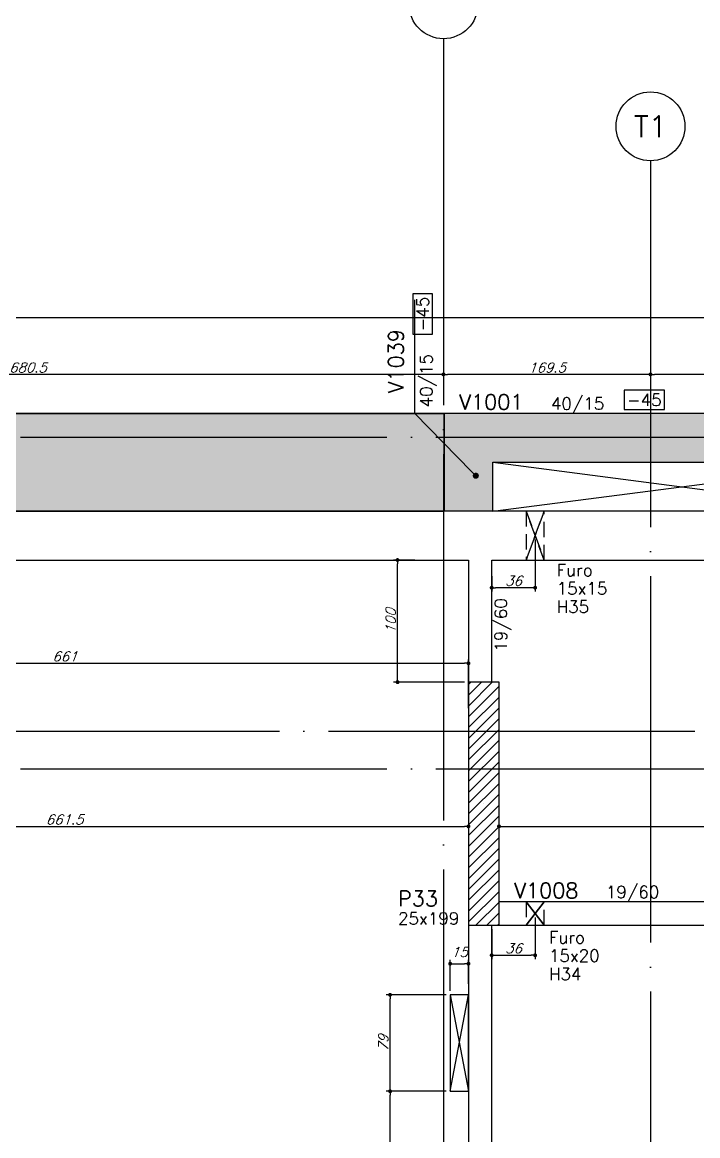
# Model space of a CAD drawing. Extents: x -4723 to 4922, y -2048 to 2452.
# Drawn here: x -1604 to -1051, y 1043 to 1955 of the extents above; entities that cross this region are included whole.
import ezdxf
from ezdxf import colors
from ezdxf.entities.mleader import LeaderData, LeaderLine
from ezdxf.enums import TextEntityAlignment as Align
from ezdxf.math import Vec2, Vec3

# ---------------------------------------------------------------- set-up
doc = ezdxf.new("R2010")
doc.units = 0
doc.header["$LTSCALE"] = 50
doc.header["$MEASUREMENT"] = 0
doc.linetypes.add('EIXO', pattern=[6.8, 6, -0.4, 0, -0.4])
doc.linetypes.add('HIDDEN', pattern=[0.375, 0.25, -0.125])
doc.layers.get('0').update_dxf_attribs({"linetype": 'CONTINUOUS'})
doc.layers.get('DEFPOINTS').update_dxf_attribs({"linetype": 'CONTINUOUS'})
for name, color, linetype in [('242', 3, 'CONTINUOUS'), ('F-AUX-RED', 1, 'CONTINUOUS'), ('F-COTAS', 106, 'CONTINUOUS'), ('F-COTAS-FUROS', 50, 'CONTINUOUS'), ('F-EIXO', 12, 'EIXO'), ('F-FURO-PAREDE', 2, 'HIDDEN'), ('F-FURO-PAREDE-TEXTOS', 2, 'CONTINUOUS'), ('F-LAJES', 3, 'CONTINUOUS'), ('F-LAJES-R', 254, 'CONTINUOUS'), ('F-PILARES-DIM', 172, 'CONTINUOUS'), ('F-PILARES-HACH', 174, 'CONTINUOUS'), ('F-PILARES-NOME', 170, 'CONTINUOUS'), ('F-PILARES-S', 170, 'CONTINUOUS'), ('F-TEXTO', 6, 'CONTINUOUS'), ('F-VIGAS', 3, 'CONTINUOUS'), ('F-VIGAS-DIM', 2, 'CONTINUOUS'), ('F-VIGAS-NOME', 4, 'CONTINUOUS'), ('F-VÃO', 1, 'CONTINUOUS')]:
    doc.layers.add(name, color=color, linetype=linetype)
doc.layers.add('F-DESNIVEL-5', color=7, linetype='CONTINUOUS', true_color=0xadd6ff)
doc.styles.add('CP-TEXT-INCL', font='simplex.shx', dxfattribs={"oblique": 20})
doc.styles.add('MCP', font='simplex.shx')
doc.styles.add('ROMANS', font='simplex.shx')
doc.styles.get("Standard").update_dxf_attribs({"font": 'simplex.shx'})
doc.dimstyles.new('CP-COTAS-50', dxfattribs={"dimscale": 0.64, "dimtxt": 12.5, "dimasz": 5, "dimexe": 5, "dimexo": 5, "dimgap": 2.5, "dimtad": 1, "dimdec": 1, "dimdsep": 46, "dimtxsty": 'CP-TEXT-INCL', "dimblk1": 'DOT', "dimblk2": 'DOT', "dimsah": 1, "dimcen": 9, "dimclrd": 256, "dimclre": 256, "dimclrt": 256, "dimadec": 0, "dimazin": 0, "dimtfac": 1, "dimtdec": 1, "dimtmove": 2, "dimatfit": 3, "dimldrblk": 'DOT', "dimfxl": 0, "dimtolj": 1, "dimarcsym": 0})

# ---------------------------------------------------------------- blocks, each defined once
blk = doc.blocks.new('*U8')
at = {"layer": 'F-VIGAS-DIM', "color": 1}
blk.add_lwpolyline([(0, 0), (33, 0), (33, 16), (0, 16)], close=True, dxfattribs=at)
at = {"layer": 'F-VIGAS-DIM', "style": 'MCP'}
blk.add_attdef('DIM', text='', height=10, dxfattribs=at).set_placement((16.5, 8), align=Align.MIDDLE_CENTER)
blk = doc.blocks.new('*U54')
at = {"layer": 'F-EIXO'}
blk.add_line((0, 0), (7197, 0), dxfattribs=at)
at = {"layer": 'F-TEXTO', "style": 'ROMANS'}
blk.add_attdef('EIXO', text='', height=17.5, dxfattribs=at).set_placement((-28.2072, 0), align=Align.MIDDLE_CENTER)
blk = doc.blocks.new('*U55')
at = {"layer": 'F-EIXO'}
blk.add_line((0, 0), (7285, 0), dxfattribs=at)
at = {"layer": 'F-TEXTO', "style": 'ROMANS'}
blk.add_attdef('EIXO', text='', height=17.5, dxfattribs=at).set_placement((-28.2072, 0), align=Align.MIDDLE_CENTER)
blk = doc.blocks.new('*U43')
at = {"layer": 'F-EIXO'}
blk.add_line((0, 0), (7197, 0), dxfattribs=at)
at = {"layer": 'F-TEXTO', "style": 'ROMANS'}
blk.add_attdef('EIXO', text='', height=17.5, dxfattribs=at).set_placement((-28.2072, 0), align=Align.MIDDLE_CENTER)
blk = doc.blocks.new('*U37')
at = {"layer": 'F-EIXO'}
blk.add_line((0, 0), (0, -2655), dxfattribs=at)
at = {"layer": 'F-EIXO', "color": 2, "linetype": 'Continuous'}
blk.add_circle((0, 28.21), 28.21, dxfattribs=at)
at = {"layer": 'F-TEXTO', "style": 'ROMANS'}
blk.add_attdef('EIXO', text='', height=17.5, rotation=360, dxfattribs=at).set_placement((0, 28.21), align=Align.MIDDLE_CENTER)
blk = doc.blocks.new('*U46')
at = {"layer": 'F-EIXO'}
blk.add_line((0, 0), (0, -2755), dxfattribs=at)
at = {"layer": 'F-EIXO', "color": 2, "linetype": 'Continuous'}
blk.add_circle((0, 28.2072), 28.2072, dxfattribs=at)
at = {"layer": 'F-TEXTO', "style": 'ROMANS'}
blk.add_attdef('EIXO', text='', height=17.5, rotation=360, dxfattribs=at).set_placement((0, 28.2072), align=Align.MIDDLE_CENTER)
blk = doc.blocks.new('_DOT')
at = {"color": 0, "linetype": 'ByBlock'}
blk.add_line((-0.5, 0), (-1, 0), dxfattribs=at)
at = {"color": 0, "linetype": 'ByBlock', "const_width": 0.5}
blk.add_lwpolyline([(-0.25, 0, 1), (0.25, 0, 1)], format="xyb", close=True, dxfattribs=at)
blk = doc.blocks.new('*D83')
at = {"layer": 'DEFPOINTS', "color": 0, "linetype": 'Continuous', "transparency": 16777216}
for p in [(-3379.97, 1712.77), (-3379.97, 1634.5), (3259.5, 1554.5)]:
    blk.add_point(p, dxfattribs=at)
at = {"layer": 'F-COTAS', "linetype": 'Continuous', "lineweight": -2, "transparency": 16777216}
for p, q in [((-3379.97, 1637.7), (-3379.97, 1715.97)), ((3259.5, 1557.7), (3259.5, 1715.97)), ((3256.3, 1712.77), (-3376.77, 1712.77))]:
    blk.add_line(p, q, dxfattribs=at)
at = {"layer": 'F-COTAS', "linetype": 'Continuous', "lineweight": -2, "transparency": 16777216, "xscale": 3.2, "yscale": 3.2, "zscale": 3.2, "rotation": 180}
blk.add_blockref('_DOT', (-3379.97, 1712.77), dxfattribs=at)
at = {"layer": 'F-COTAS', "linetype": 'Continuous', "lineweight": -2, "transparency": 16777216, "xscale": 3.2, "yscale": 3.2, "zscale": 3.2}
blk.add_blockref('_DOT', (3259.5, 1712.77), dxfattribs=at)
at = {"layer": 'F-COTAS', "linetype": 'Continuous', "transparency": 16777216, "insert": (-60.23, 1718.37), "char_height": 8, "attachment_point": 5, "style": 'CP-TEXT-INCL'}
blk.add_mtext('\\A1;6639.5', dxfattribs=at)
blk = doc.blocks.new('*D100')
at = {"layer": 'DEFPOINTS', "color": 0, "linetype": 'Continuous', "transparency": 16777216}
for p in [(-1090, 1670.49), (-709.5, 1670.49), (-1090, 1666.49)]:
    blk.add_point(p, dxfattribs=at)
at = {"layer": 'F-COTAS', "linetype": 'Continuous', "lineweight": -2, "transparency": 16777216}
for p, q in [((-1090, 1667.29), (-1090, 1663.29)), ((-712.7, 1666.49), (-1086.8, 1666.49)), ((-709.5, 1667.29), (-709.5, 1663.29))]:
    blk.add_line(p, q, dxfattribs=at)
at = {"layer": 'F-COTAS', "linetype": 'Continuous', "lineweight": -2, "transparency": 16777216, "xscale": 3.2, "yscale": 3.2, "zscale": 3.2, "rotation": 180}
blk.add_blockref('_DOT', (-1090, 1666.49), dxfattribs=at)
at = {"layer": 'F-COTAS', "linetype": 'Continuous', "lineweight": -2, "transparency": 16777216, "xscale": 3.2, "yscale": 3.2, "zscale": 3.2}
blk.add_blockref('_DOT', (-709.5, 1666.49), dxfattribs=at)
at = {"layer": 'F-COTAS', "linetype": 'Continuous', "transparency": 16777216, "insert": (-874, 1674), "char_height": 8, "attachment_point": 5, "style": 'CP-TEXT-INCL'}
blk.add_mtext('\\A1;380.5', dxfattribs=at)
blk = doc.blocks.new('*D101')
at = {"layer": 'DEFPOINTS', "color": 0, "linetype": 'Continuous', "transparency": 16777216}
for p in [(-1259.5, 1670.49), (-1090, 1670.49), (-1259.5, 1666.49)]:
    blk.add_point(p, dxfattribs=at)
at = {"layer": 'F-COTAS', "linetype": 'Continuous', "lineweight": -2, "transparency": 16777216}
for p, q in [((-1259.5, 1667.29), (-1259.5, 1663.29)), ((-1093.2, 1666.49), (-1256.3, 1666.49)), ((-1090, 1667.29), (-1090, 1663.29))]:
    blk.add_line(p, q, dxfattribs=at)
at = {"layer": 'F-COTAS', "linetype": 'Continuous', "lineweight": -2, "transparency": 16777216, "xscale": 3.2, "yscale": 3.2, "zscale": 3.2, "rotation": 180}
blk.add_blockref('_DOT', (-1259.5, 1666.49), dxfattribs=at)
at = {"layer": 'F-COTAS', "linetype": 'Continuous', "lineweight": -2, "transparency": 16777216, "xscale": 3.2, "yscale": 3.2, "zscale": 3.2}
blk.add_blockref('_DOT', (-1090, 1666.49), dxfattribs=at)
at = {"layer": 'F-COTAS', "linetype": 'Continuous', "transparency": 16777216, "insert": (-1174.75, 1672.09), "char_height": 8, "attachment_point": 5, "style": 'CP-TEXT-INCL'}
blk.add_mtext('\\A1;169.5', dxfattribs=at)
blk = doc.blocks.new('*D102')
at = {"layer": 'DEFPOINTS', "color": 0, "linetype": 'Continuous', "transparency": 16777216}
for p in [(-1940, 1670.49), (-1259.5, 1670.49), (-1940, 1666.49)]:
    blk.add_point(p, dxfattribs=at)
at = {"layer": 'F-COTAS', "linetype": 'Continuous', "lineweight": -2, "transparency": 16777216}
for p, q in [((-1940, 1667.29), (-1940, 1663.29)), ((-1262.7, 1666.49), (-1936.8, 1666.49)), ((-1259.5, 1667.29), (-1259.5, 1663.29))]:
    blk.add_line(p, q, dxfattribs=at)
at = {"layer": 'F-COTAS', "linetype": 'Continuous', "lineweight": -2, "transparency": 16777216, "xscale": 3.2, "yscale": 3.2, "zscale": 3.2, "rotation": 180}
blk.add_blockref('_DOT', (-1940, 1666.49), dxfattribs=at)
at = {"layer": 'F-COTAS', "linetype": 'Continuous', "lineweight": -2, "transparency": 16777216, "xscale": 3.2, "yscale": 3.2, "zscale": 3.2}
blk.add_blockref('_DOT', (-1259.5, 1666.49), dxfattribs=at)
at = {"layer": 'F-COTAS', "linetype": 'Continuous', "transparency": 16777216, "insert": (-1599.75, 1672.09), "char_height": 8, "attachment_point": 5, "style": 'CP-TEXT-INCL'}
blk.add_mtext('\\A1;680.5', dxfattribs=at)
blk = doc.blocks.new('*D222')
at = {"layer": 'DEFPOINTS', "color": 0, "linetype": 'Continuous', "transparency": 16777216}
for p in [(-1900.5, 1296.4), (-1239, 1296.4), (-1239, 1296.4)]:
    blk.add_point(p, dxfattribs=at)
at = {"layer": 'F-COTAS', "linetype": 'Continuous', "lineweight": -2, "transparency": 16777216}
blk.add_line((-1897.3, 1296.4), (-1242.2, 1296.4), dxfattribs=at)
at = {"layer": 'F-COTAS', "linetype": 'Continuous', "lineweight": -2, "transparency": 16777216, "xscale": 3.2, "yscale": 3.2, "zscale": 3.2, "rotation": 180}
blk.add_blockref('_DOT', (-1900.5, 1296.4), dxfattribs=at)
at = {"layer": 'F-COTAS', "linetype": 'Continuous', "lineweight": -2, "transparency": 16777216, "xscale": 3.2, "yscale": 3.2, "zscale": 3.2}
blk.add_blockref('_DOT', (-1239, 1296.4), dxfattribs=at)
at = {"layer": 'F-COTAS', "linetype": 'Continuous', "transparency": 16777216, "insert": (-1569.75, 1302), "char_height": 8, "attachment_point": 5, "style": 'CP-TEXT-INCL'}
blk.add_mtext('\\A1;661.5', dxfattribs=at)
blk = doc.blocks.new('*D223')
at = {"layer": 'DEFPOINTS', "color": 0, "linetype": 'Continuous', "transparency": 16777216}
for p in [(-1214, 1296.4), (-562, 1296.4), (-562, 1296.4)]:
    blk.add_point(p, dxfattribs=at)
at = {"layer": 'F-COTAS', "linetype": 'Continuous', "lineweight": -2, "transparency": 16777216}
blk.add_line((-1210.8, 1296.4), (-565.2, 1296.4), dxfattribs=at)
at = {"layer": 'F-COTAS', "linetype": 'Continuous', "lineweight": -2, "transparency": 16777216, "xscale": 3.2, "yscale": 3.2, "zscale": 3.2, "rotation": 180}
blk.add_blockref('_DOT', (-1214, 1296.4), dxfattribs=at)
at = {"layer": 'F-COTAS', "linetype": 'Continuous', "lineweight": -2, "transparency": 16777216, "xscale": 3.2, "yscale": 3.2, "zscale": 3.2}
blk.add_blockref('_DOT', (-562, 1296.4), dxfattribs=at)
at = {"layer": 'F-COTAS', "linetype": 'Continuous', "transparency": 16777216, "insert": (-888, 1302), "char_height": 8, "attachment_point": 5, "style": 'CP-TEXT-INCL'}
blk.add_mtext('\\A1;652', dxfattribs=at)
blk = doc.blocks.new('*D279')
at = {"layer": 'DEFPOINTS', "color": 0, "linetype": 'Continuous', "transparency": 16777216}
for p in [(-1239, 1429.97), (-1900, 1406.39), (-1239, 1389.93)]:
    blk.add_point(p, dxfattribs=at)
at = {"layer": 'F-COTAS', "linetype": 'Continuous', "lineweight": -2, "transparency": 16777216}
for p, q in [((-1900, 1409.59), (-1900, 1433.17)), ((-1239, 1393.13), (-1239, 1433.17)), ((-1896.8, 1429.97), (-1242.2, 1429.97))]:
    blk.add_line(p, q, dxfattribs=at)
at = {"layer": 'F-COTAS', "linetype": 'Continuous', "lineweight": -2, "transparency": 16777216, "xscale": 3.2, "yscale": 3.2, "zscale": 3.2, "rotation": 180}
blk.add_blockref('_DOT', (-1900, 1429.97), dxfattribs=at)
at = {"layer": 'F-COTAS', "linetype": 'Continuous', "lineweight": -2, "transparency": 16777216, "xscale": 3.2, "yscale": 3.2, "zscale": 3.2}
blk.add_blockref('_DOT', (-1239, 1429.97), dxfattribs=at)
at = {"layer": 'F-COTAS', "linetype": 'Continuous', "transparency": 16777216, "insert": (-1569.5, 1435.57), "char_height": 8, "attachment_point": 5, "style": 'CP-TEXT-INCL'}
blk.add_mtext('\\A1;661', dxfattribs=at)
blk = doc.blocks.new('*D280')
at = {"layer": 'DEFPOINTS', "color": 0, "linetype": 'Continuous', "transparency": 16777216}
for p in [(-1297.09, 1514.5), (-1279.84, 1514.5), (-1239, 1414.5)]:
    blk.add_point(p, dxfattribs=at)
at = {"layer": 'F-COTAS', "linetype": 'Continuous', "lineweight": -2, "transparency": 16777216}
for p, q in [((-1283.04, 1514.5), (-1300.29, 1514.5)), ((-1297.09, 1417.7), (-1297.09, 1511.3)), ((-1242.2, 1414.5), (-1300.29, 1414.5))]:
    blk.add_line(p, q, dxfattribs=at)
at = {"layer": 'F-COTAS', "linetype": 'Continuous', "lineweight": -2, "transparency": 16777216, "xscale": 3.2, "yscale": 3.2, "zscale": 3.2}
for p, rotation in [((-1297.09, 1514.5), 90), ((-1297.09, 1414.5), 270)]:
    blk.add_blockref('_DOT', p, dxfattribs=dict(at, rotation=rotation))
at = {"layer": 'F-COTAS', "linetype": 'Continuous', "transparency": 16777216, "insert": (-1302.69, 1464.5), "char_height": 8, "attachment_point": 5, "rotation": 90, "style": 'CP-TEXT-INCL'}
blk.add_mtext('\\A1;100', dxfattribs=at)
blk = doc.blocks.new('*U405')
at = {"layer": 'F-VÃO'}
for p, q in [((0, 0), (15, 79)), ((0, 79), (15, 0))]:
    blk.add_line(p, q, dxfattribs=at)
at = {"layer": 'F-VÃO', "color": 3}
blk.add_lwpolyline([(0, 0), (15, 0), (15, 79), (0, 79)], close=True, dxfattribs=at)
blk = doc.blocks.new('*D408')
at = {"layer": 'DEFPOINTS', "color": 0, "linetype": 'Continuous', "transparency": 16777216}
for p in [(-1303.17, 1079.5), (-1254, 1079.5), (-1273.18, 904.5)]:
    blk.add_point(p, dxfattribs=at)
at = {"layer": 'F-COTAS-FUROS', "linetype": 'Continuous', "lineweight": -2, "transparency": 16777216}
for p, q in [((-1257.2, 1079.5), (-1306.37, 1079.5)), ((-1303.17, 907.7), (-1303.17, 1076.3)), ((-1276.38, 904.5), (-1306.37, 904.5))]:
    blk.add_line(p, q, dxfattribs=at)
at = {"layer": 'F-COTAS-FUROS', "linetype": 'Continuous', "lineweight": -2, "transparency": 16777216, "xscale": 3.2, "yscale": 3.2, "zscale": 3.2}
for p, rotation in [((-1303.17, 1079.5), 90), ((-1303.17, 904.5), 270)]:
    blk.add_blockref('_DOT', p, dxfattribs=dict(at, rotation=rotation))
at = {"layer": 'F-COTAS-FUROS', "linetype": 'Continuous', "transparency": 16777216, "insert": (-1308.77, 992), "char_height": 8, "attachment_point": 5, "rotation": 90, "style": 'CP-TEXT-INCL'}
blk.add_mtext('\\A1;175', dxfattribs=at)
blk = doc.blocks.new('*D409')
at = {"layer": 'DEFPOINTS', "color": 0, "linetype": 'Continuous', "transparency": 16777216}
for p in [(-1303.17, 1158.5), (-1254, 1158.5), (-1254, 1079.5)]:
    blk.add_point(p, dxfattribs=at)
at = {"layer": 'F-COTAS-FUROS', "linetype": 'Continuous', "lineweight": -2, "transparency": 16777216}
for p, q in [((-1257.2, 1158.5), (-1306.37, 1158.5)), ((-1303.17, 1082.7), (-1303.17, 1155.3)), ((-1257.2, 1079.5), (-1306.37, 1079.5))]:
    blk.add_line(p, q, dxfattribs=at)
at = {"layer": 'F-COTAS-FUROS', "linetype": 'Continuous', "lineweight": -2, "transparency": 16777216, "xscale": 3.2, "yscale": 3.2, "zscale": 3.2}
for p, rotation in [((-1303.17, 1158.5), 90), ((-1303.17, 1079.5), 270)]:
    blk.add_blockref('_DOT', p, dxfattribs=dict(at, rotation=rotation))
at = {"layer": 'F-COTAS-FUROS', "linetype": 'Continuous', "transparency": 16777216, "insert": (-1308.77, 1119), "char_height": 8, "attachment_point": 5, "rotation": 90, "style": 'CP-TEXT-INCL'}
blk.add_mtext('\\A1;79', dxfattribs=at)
blk = doc.blocks.new('*D410')
at = {"layer": 'DEFPOINTS', "color": 0, "linetype": 'Continuous', "transparency": 16777216}
for p in [(-1239, 1183.94), (-1254, 1158.5), (-1239, 1164.32)]:
    blk.add_point(p, dxfattribs=at)
at = {"layer": 'F-COTAS-FUROS', "linetype": 'Continuous', "lineweight": -2, "transparency": 16777216}
for p, q in [((-1254, 1161.7), (-1254, 1187.14)), ((-1239, 1167.52), (-1239, 1187.14)), ((-1250.8, 1183.94), (-1242.2, 1183.94))]:
    blk.add_line(p, q, dxfattribs=at)
at = {"layer": 'F-COTAS-FUROS', "linetype": 'Continuous', "lineweight": -2, "transparency": 16777216, "xscale": 3.2, "yscale": 3.2, "zscale": 3.2, "rotation": 180}
blk.add_blockref('_DOT', (-1254, 1183.94), dxfattribs=at)
at = {"layer": 'F-COTAS-FUROS', "linetype": 'Continuous', "lineweight": -2, "transparency": 16777216, "xscale": 3.2, "yscale": 3.2, "zscale": 3.2}
blk.add_blockref('_DOT', (-1239, 1183.94), dxfattribs=at)
at = {"layer": 'F-COTAS-FUROS', "linetype": 'Continuous', "transparency": 16777216, "insert": (-1246.5, 1193.54), "char_height": 8, "attachment_point": 5, "style": 'CP-TEXT-INCL'}
blk.add_mtext('\\A1;15', dxfattribs=at)
blk = doc.blocks.new('*D495')
at = {"layer": 'DEFPOINTS', "color": 0, "linetype": 'Continuous', "transparency": 16777216}
for p in [(-1184.4, 1225), (-1220, 1215.5), (-1184.4, 1190.88)]:
    blk.add_point(p, dxfattribs=at)
at = {"layer": 'F-COTAS-FUROS', "linetype": 'Continuous', "lineweight": -2, "transparency": 16777216}
for p, q in [((-1184.4, 1221.8), (-1184.4, 1187.68)), ((-1220, 1212.3), (-1220, 1187.68)), ((-1216.8, 1190.88), (-1187.6, 1190.88))]:
    blk.add_line(p, q, dxfattribs=at)
at = {"layer": 'F-COTAS-FUROS', "linetype": 'Continuous', "lineweight": -2, "transparency": 16777216, "xscale": 3.2, "yscale": 3.2, "zscale": 3.2, "rotation": 180}
blk.add_blockref('_DOT', (-1220, 1190.88), dxfattribs=at)
at = {"layer": 'F-COTAS-FUROS', "linetype": 'Continuous', "lineweight": -2, "transparency": 16777216, "xscale": 3.2, "yscale": 3.2, "zscale": 3.2}
blk.add_blockref('_DOT', (-1184.4, 1190.88), dxfattribs=at)
at = {"layer": 'F-COTAS-FUROS', "linetype": 'Continuous', "transparency": 16777216, "insert": (-1202.2, 1196.48), "char_height": 8, "attachment_point": 5, "style": 'CP-TEXT-INCL'}
blk.add_mtext('\\A1;36', dxfattribs=at)
blk = doc.blocks.new('*D496')
at = {"layer": 'DEFPOINTS', "color": 0, "linetype": 'Continuous', "transparency": 16777216}
for p in [(-1184.4, 1534.5), (-1220, 1504.54), (-1220, 1491.82)]:
    blk.add_point(p, dxfattribs=at)
at = {"layer": 'F-COTAS-FUROS', "linetype": 'Continuous', "lineweight": -2, "transparency": 16777216}
for p, q in [((-1184.4, 1531.3), (-1184.4, 1488.62)), ((-1220, 1501.34), (-1220, 1488.62)), ((-1187.6, 1491.82), (-1216.8, 1491.82))]:
    blk.add_line(p, q, dxfattribs=at)
at = {"layer": 'F-COTAS-FUROS', "linetype": 'Continuous', "lineweight": -2, "transparency": 16777216, "xscale": 3.2, "yscale": 3.2, "zscale": 3.2, "rotation": 180}
blk.add_blockref('_DOT', (-1220, 1491.82), dxfattribs=at)
at = {"layer": 'F-COTAS-FUROS', "linetype": 'Continuous', "lineweight": -2, "transparency": 16777216, "xscale": 3.2, "yscale": 3.2, "zscale": 3.2}
blk.add_blockref('_DOT', (-1184.4, 1491.82), dxfattribs=at)
at = {"layer": 'F-COTAS-FUROS', "linetype": 'Continuous', "transparency": 16777216, "insert": (-1202.2, 1497.42), "char_height": 8, "attachment_point": 5, "style": 'CP-TEXT-INCL'}
blk.add_mtext('\\A1;36', dxfattribs=at)

msp = doc.modelspace()

# ---------------------------------------------------------------- hatches: boundary and pattern name
at = {"layer": 'F-PILARES-HACH', "linetype": 'Continuous'}
h = msp.add_hatch(dxfattribs=at)
h.set_pattern_fill('ANSI31', color=256, scale=50, style=0)
h.paths.add_polyline_path([(-1239, 1215.5), (-1214, 1215.5), (-1214, 1414.5), (-1239, 1414.5)], flags=16)

# ---------------------------------------------------------------- linework, layer by layer
at = {"layer": '242', "linetype": 'Continuous'}
msp.add_line((-1226.5, 1315), (-1226.5, 1315), dxfattribs=at)
at = {"layer": 'F-DESNIVEL-5', "linetype": 'Continuous'}
for points in [[(-1259, 1634.5), (-3380, 1634.5), (-3340, 1554.5)], [(-1259, 1634.5), (-3340, 1554.5), (-1259, 1634.5)], [(-1259, 1634.5), (-3340, 1554.5), (-2620, 1554.5)], [(-1259, 1634.5), (-2620, 1554.5), (-1259, 1634.5)], [(-1259, 1634.5), (-2620, 1554.5), (-1937, 1554.5)], [(-1259, 1634.5), (-1937, 1554.5), (-1259, 1634.5)], [(-1259, 1634.5), (-1937, 1554.5), (-1259, 1554.5)], [(-1219, 1594.5), (-889.5, 1634.5), (-1259, 1634.5)], [(-1219, 1594.5), (-1259, 1634.5), (-1219, 1594.5)], [(-1219, 1554.5), (-1219, 1594.5), (-1259, 1634.5)], [(-1219, 1554.5), (-1259, 1634.5), (-1259, 1554.5)], [(-1259, 1634.5), (-1259, 1554.5), (-1259, 1634.5)], [(-1219, 1594.5), (-889.5, 1594.5), (-889.5, 1634.5)], [(-1219, 1554.5), (-1259, 1554.5), (-1219, 1554.5)]]:
    msp.add_solid(points, dxfattribs=at)
at = {"layer": 'F-FURO-PAREDE'}
for points in [[(-1184.4, 1534.5), (-1191.9, 1514.5), (-1176.9, 1514.5), (-1184.4, 1534.5), (-1176.9, 1514.5), (-1176.9, 1554.5), (-1184.4, 1534.5), (-1176.9, 1554.5), (-1191.9, 1554.5), (-1184.4, 1534.5), (-1191.9, 1554.5), (-1191.9, 1514.5), (-1184.4, 1534.5)], [(-1184.4, 1225), (-1191.9, 1215.5), (-1176.9, 1215.5), (-1184.4, 1225), (-1176.9, 1215.5), (-1176.9, 1234.5), (-1184.4, 1225), (-1176.9, 1234.5), (-1191.9, 1234.5), (-1184.4, 1225), (-1191.9, 1234.5), (-1191.9, 1215.5), (-1184.4, 1225)]]:
    msp.add_lwpolyline(points, dxfattribs=at)
at = {"layer": 'F-LAJES', "linetype": 'Continuous'}
msp.add_line((-3380, 1634.5), (-1259, 1634.5), dxfattribs=at)
at = {"layer": 'F-LAJES-R', "linetype": 'Continuous'}
msp.add_lwpolyline([(-3340, 1554.5), (-2620, 1554.5), (-1937, 1554.5), (-1259, 1554.5), (-1259, 1634.5), (-3380, 1634.5), (-3380, 1554.5), (-3340, 1554.5)], dxfattribs=at)
at = {"layer": 'F-PILARES-S', "linetype": 'Continuous'}
msp.add_lwpolyline([(-1239, 1215.5), (-1214, 1215.5), (-1214, 1414.5), (-1239, 1414.5), (-1239, 1215.5)], dxfattribs=at)
at = {"layer": 'F-VIGAS'}
for points in [[(-889.5, 1634.5), (-1259, 1634.5)], [(-1259, 1634.5), (-1259, 1554.5)], [(-1219, 1594.5), (-909.5, 1594.5)], [(-1219, 1554.5), (-1219, 1594.5)], [(-1219, 1554.5), (-1937, 1554.5)], [(-1229.5, 1554.5), (-1239, 1554.5)], [(615, 1554.5), (-1229.5, 1554.5)], [(-1900, 1514.5), (-1239, 1514.5)], [(-1239, 1514.5), (-1239, 1414.5)], [(-1220, 1414.5), (-1220, 1514.5)], [(-1220, 1514.5), (-889.5, 1514.5)], [(-562, 1234.5), (-1214, 1234.5)], [(-1239, 1215.5), (-1239, 904.5)], [(-1220, 904.5), (-1220, 1215.5)], [(-1214, 1215.5), (-562, 1215.5)]]:
    msp.add_lwpolyline(points, dxfattribs=at)
at = {"layer": 'F-VÃO'}
for p, q in [((-1219, 1554.5), (-909.5, 1594.5)), ((-1219, 1594.5), (-909.5, 1554.5))]:
    msp.add_line(p, q, dxfattribs=at)

# ---------------------------------------------------------------- block references
at = {"layer": 'F-EIXO', "linetype": 'Continuous'}
for name, p in [('*U46', (-1259.5, 1941.3568)), ('*U43', (-3646.3202, 1615)), ('*U55', (-3734.2742, 1374.5)), ('*U54', (-3646.3202, 1343.5))]:
    msp.add_blockref(name, p, dxfattribs=at)
msp.add_blockref('*U37', (-1090, 1841.3568), dxfattribs=at).add_auto_attribs({'EIXO': 'T1'})
at = {"layer": 'F-VIGAS-DIM', "linetype": 'Continuous', "rotation": 90}
msp.add_blockref('*U8', (-1268.5, 1699.5), dxfattribs=at).add_auto_attribs({'DIM': '-45'})
at = {"layer": 'F-VIGAS-DIM', "linetype": 'Continuous'}
msp.add_blockref('*U8', (-1111.5, 1637.625), dxfattribs=at).add_auto_attribs({'DIM': '-45'})
at = {"layer": 'F-VÃO', "linetype": 'Continuous'}
msp.add_blockref('*U405', (-1254, 1079.5), dxfattribs=at)

# ---------------------------------------------------------------- texts
at = {"layer": 'F-FURO-PAREDE-TEXTOS', "linetype": 'Continuous', "style": 'MCP'}
for s, p in [('Furo', (-1166.80665, 1501.23713)), ('15x15', (-1166.80665, 1486.23713)), ('H35', (-1166.80665, 1471.23713)), ('Furo', (-1173.13643, 1200.5)), ('15x20', (-1173.13643, 1185.5)), ('H34', (-1173.13643, 1170.5))]:
    msp.add_text(s, height=10, dxfattribs=at).set_placement(p)
at = {"layer": 'F-PILARES-DIM', "linetype": 'Continuous', "style": 'MCP'}
msp.add_text('25x199', height=10, dxfattribs=at).set_placement((-1296.65349, 1216.02279))
at = {"layer": 'F-PILARES-NOME', "linetype": 'Continuous', "style": 'MCP'}
msp.add_text('P33', height=12.5, dxfattribs=at).set_placement((-1296.65349, 1231.02279))
at = {"layer": 'F-VIGAS-DIM', "linetype": 'Continuous', "style": 'MCP'}
for s, p in [('40/15', (-1268.5, 1639.5)), ('19/60', (-1207.5, 1439.5))]:
    msp.add_text(s, height=10, rotation=90, dxfattribs=at).set_placement(p)
for s, p in [('40/15', (-1171.5, 1637.625)), ('19/60', (-1126.5, 1237.625))]:
    msp.add_text(s, height=10, dxfattribs=at).set_placement(p)
at = {"layer": 'F-VIGAS-NOME', "linetype": 'Continuous', "style": 'MCP'}
msp.add_text('V1039', height=12.5, rotation=90, dxfattribs=at).set_placement((-1292.125, 1651))
for s, p in [('V1001', (-1246.5, 1637.625)), ('V1008', (-1201.5, 1237.625))]:
    msp.add_text(s, height=12.5, dxfattribs=at).set_placement(p)

# ---------------------------------------------------------------- dimensions: what is measured, and where the dimension line sits
at = {"layer": 'F-COTAS', "linetype": 'Continuous'}
for base, p1, p2, picture, middle in [((-3379.97, 1712.76675), (3259.5, 1554.5), (-3379.97, 1634.5), '*D83', (-60.235, 1718.36675)), ((-1940, 1666.48576), (-1259.5, 1670.48576), (-1940, 1670.48576), '*D102', (-1599.75, 1672.08576)), ((-1259.5, 1666.48576), (-1090, 1670.48576), (-1259.5, 1670.48576), '*D101', (-1174.75, 1672.08576))]:
    dim = msp.add_linear_dim(base=base, p1=p1, p2=p2, dimstyle='CP-COTAS-50', dxfattribs=at)
    dim.commit()
    dim.dimension.update_dxf_attribs({"geometry": picture, "text_midpoint": middle})
dim = msp.add_linear_dim(base=(-1090, 1666.48576), p1=(-709.5, 1670.48576), p2=(-1090, 1670.48576), dimstyle='CP-COTAS-50', dxfattribs=at)
dim.commit()
dim.dimension.update_dxf_attribs({"geometry": '*D100', "text_midpoint": (-874, 1674), "dimtype": 160})
dim = msp.add_linear_dim(base=(-1297.08701, 1514.5), p1=(-1239, 1414.5), p2=(-1279.8406, 1514.5), angle=90, dimstyle='CP-COTAS-50', override={"dimblk1": 'DOT', "dimblk2": 'DOT'}, dxfattribs=at)
dim.commit()
dim.dimension.update_dxf_attribs({"geometry": '*D280', "text_midpoint": (-1302.68701, 1464.5)})
dim = msp.add_linear_dim(base=(-1239, 1429.97397), p1=(-1900, 1406.3921), p2=(-1239, 1389.93235), dimstyle='CP-COTAS-50', override={"dimblk1": 'DOT', "dimblk2": 'DOT'}, dxfattribs=at)
dim.commit()
dim.dimension.update_dxf_attribs({"geometry": '*D279', "text_midpoint": (-1569.5, 1435.57397)})
for base, p1, p2, picture, middle in [((-1239, 1296.40144), (-1900.5, 1296.40144), (-1239, 1296.40144), '*D222', (-1569.75, 1302.00144)), ((-562, 1296.40144), (-1214, 1296.40144), (-562, 1296.40144), '*D223', (-888, 1302.00144))]:
    dim = msp.add_linear_dim(base=base, p1=p1, p2=p2, angle=180, dimstyle='CP-COTAS-50', dxfattribs=at)
    dim.commit()
    dim.dimension.update_dxf_attribs({"geometry": picture, "text_midpoint": middle})
at = {"layer": 'F-COTAS-FUROS', "linetype": 'Continuous'}
for base, p1, p2, picture, middle in [((-1220, 1491.81523), (-1184.4, 1534.5), (-1220, 1504.54399), '*D496', (-1202.2, 1497.41523)), ((-1184.4, 1190.88159), (-1220, 1215.5), (-1184.4, 1225), '*D495', (-1202.2, 1196.48159)), ((-1239, 1183.94187), (-1254, 1158.5), (-1239, 1164.31919), '*D410', (-1246.5, 1193.54187))]:
    dim = msp.add_linear_dim(base=base, p1=p1, p2=p2, dimstyle='CP-COTAS-50', override={"dimdec": 0, "dimfxl": 7.5}, dxfattribs=at)
    dim.commit()
    dim.dimension.update_dxf_attribs({"geometry": picture, "text_midpoint": middle})
for base, p1, p2, picture, middle in [((-1303.17452, 1158.5), (-1254, 1079.5), (-1254, 1158.5), '*D409', (-1308.77452, 1119)), ((-1303.17452, 1079.5), (-1273.17891, 904.5), (-1254, 1079.5), '*D408', (-1308.77452, 992))]:
    dim = msp.add_linear_dim(base=base, p1=p1, p2=p2, angle=90, dimstyle='CP-COTAS-50', override={"dimdec": 0, "dimfxl": 7.5}, dxfattribs=at)
    dim.commit()
    dim.dimension.update_dxf_attribs({"geometry": picture, "text_midpoint": middle})

# ---------------------------------------------------------------- leaders
at = {"layer": 'F-AUX-RED', "linetype": 'Continuous'}
ml = msp.add_multileader_mtext('Standard', dxfattribs=at)
ml.set_content('', color=256)
ml.set_leader_properties()
ml.set_arrow_properties(name='DOT')
ml.build(insert=Vec2(0, 0))
ml.multileader.update_dxf_attribs({"text_right_attachment_type": 6, "dogleg_length": 0.36, "arrow_head_size": 5})
ctx = ml.context
ctx.base_point, ctx.char_height, ctx.arrow_head_size, ctx.landing_gap_size, ctx.plane_origin, ctx.plane_x_axis, ctx.plane_y_axis = Vec3(-1283, 1727.5), 0.18, 5, 0.09, Vec3(-1233, 1583.5), Vec3(0, 1), Vec3(-1, 0)
ctx.right_attachment = 6
notes = []
notes.append((ctx, [(0, (1, 1, 0), (-1283, 1634.5), (0, 1), 93, [(0, [(-1233, 1583.5)], 0, [])])]))
ctx.mtext.insert, ctx.mtext.text_direction, ctx.mtext.rotation, ctx.mtext.flow_direction = Vec3(-1283.09, 1727.59), Vec3(0, 1), 1.570796327, 5
for ctx, leaders in notes:
    for number, flags, end, landing, length, lines in leaders:
        leader = LeaderData()
        leader.index, (leader.has_last_leader_line, leader.has_dogleg_vector, leader.attachment_direction) = number, flags
        leader.last_leader_point, leader.dogleg_vector, leader.dogleg_length = Vec3(end), Vec3(landing), length
        for number, points, colour, breaks in lines:
            line = LeaderLine()
            line.index, line.vertices, line.color, line.breaks = number, Vec3.list(points), colors.encode_raw_color(colour), breaks
            leader.lines.append(line)
        ctx.leaders.append(leader)

doc.saveas('drawing.dxf')
